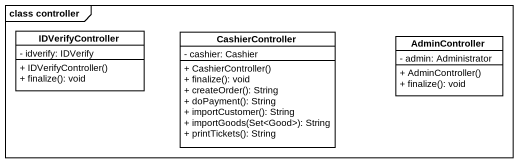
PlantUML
@startuml
mainframe class controller
hide circle
hide empty members
skinparam classAttributeIconSize 0
class IDVerifyController {
  - idverify: IDVerify
  + IDVerifyController()
  + finalize(): void
}
class CashierController {
  - cashier: Cashier
  + CashierController()
  + finalize(): void
  + createOrder(): String
  + doPayment(): String
  + importCustomer(): String
  + importGoods(Set<Good>): String
  + printTickets(): String
}
class AdminController {
  - admin: Administrator
  + AdminController()
  + finalize(): void
}
@enduml
